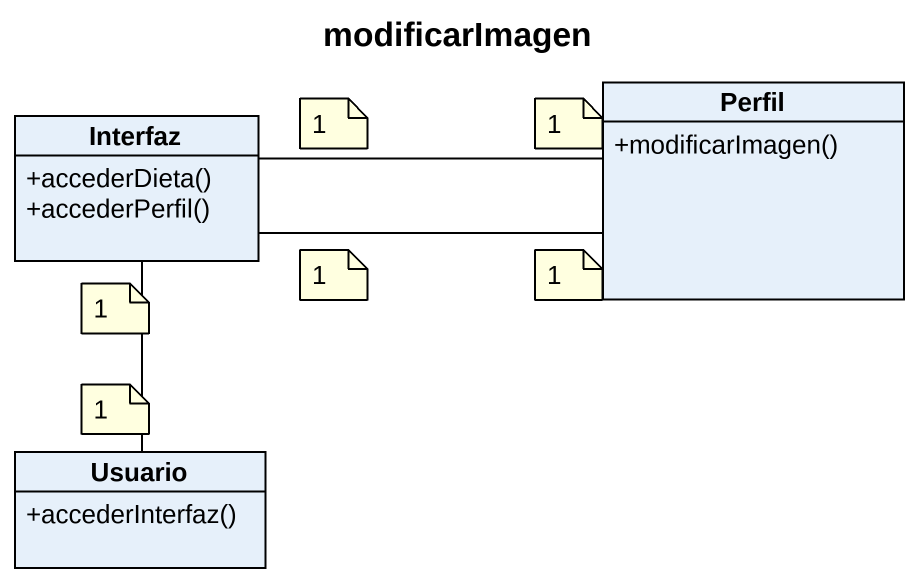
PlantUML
@startuml
title modificarImagen
hide circle
hide empty members
skinparam classAttributeIconSize 0
class Interfaz {
  +accederDieta()
  +accederPerfil()
}
class Perfil {
  +modificarImagen()
}
class Usuario {
  +accederInterfaz()
}
Interfaz -right- Perfil
Interfaz -right- Perfil
Interfaz -- Usuario
note as N1
  1
end note
note as N2
  1
end note
note as N3
  1
end note
note as N4
  1
end note
note as N5
  1
end note
note as N6
  1
end note
@enduml
